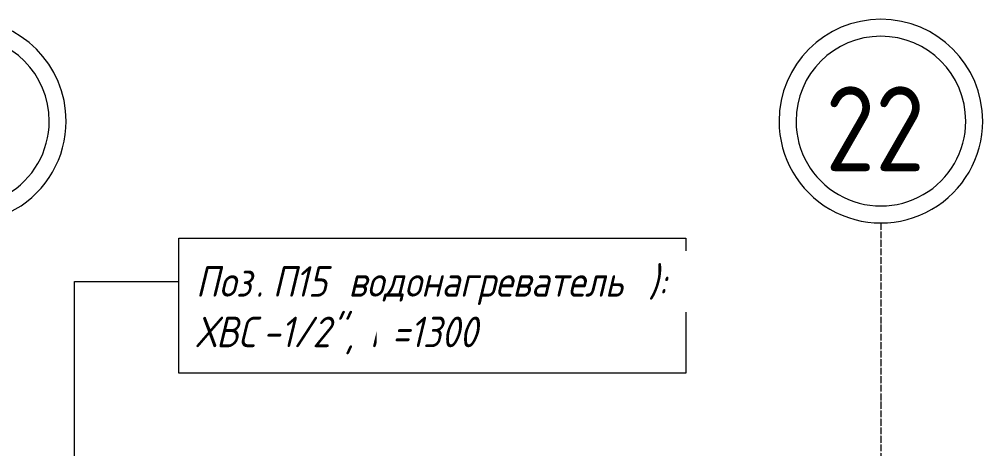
# Model space of a CAD drawing. Header units: millimetres. Extents: x -215207 to 92095, y -30385 to 123050.
# Drawn here: x 24726 to 27564, y 27700 to 28965 of the extents above; entities that cross this region are included whole.
import ezdxf

# ---------------------------------------------------------------- set-up
doc = ezdxf.new("R2010")
doc.units = ezdxf.units.MM
doc.linetypes.add('ADSK_Линия сетки', pattern=[25, 20, -2.5, 0, -2.5])
doc.layers.add('Аннотация', color=7, linetype='Continuous', lineweight=20)
doc.layers.add('Оси', color=7, linetype='Continuous', lineweight=9)
doc.styles.add('GOST Common', font='GOST_Common.ttf', dxfattribs={"width": 0.9, "height": 250})
doc.styles.add('GOST Common_I', font='GOST_Common Italic.ttf', dxfattribs={"width": 0.9, "height": 90})

# ---------------------------------------------------------------- blocks, each defined once
blk = doc.blocks.new('Ось сетки - Круг_Ø12 мм 2-461932-План подвала _Пищеблок_ - Привязка мокрых точек')
at = {"layer": 'Оси', "lineweight": 20}
for radius, start, end in [(6, 360, 180), (5, 360, 180), (6, 180, 360), (5, 180, 360)]:
    blk.add_arc((0, 0), radius, start, end, dxfattribs=at)

msp = doc.modelspace()

# ---------------------------------------------------------------- linework, layer by layer
at = {"layer": 'Аннотация', "color": 5, "lineweight": 9, "true_color": 0x0000ff}
for p, q in [((24888.6, 28192.5), (25196.1, 28192.5)), ((24888.6, 26486.7), (24888.6, 28192.5))]:
    msp.add_line(p, q, dxfattribs=at)
at = {"layer": 'Аннотация', "color": 5, "lineweight": 9, "true_color": 0x0000ff, "flags": 128}
msp.add_lwpolyline([(25196.1, 28319.9), (26689.3, 28319.9), (26689.3, 27921.9), (25196.1, 27921.9)], close=True, dxfattribs=at)
at = {"layer": 'Оси', "linetype": 'ADSK_Линия сетки'}
msp.add_line((27264, 28364.8), (27264, 12881.8), dxfattribs=at)

# ---------------------------------------------------------------- block references
at = {"layer": 'Оси', "lineweight": 20, "xscale": 49.99999999999998, "yscale": 49.99999999999998, "zscale": 49.99999999999998, "rotation": 180}
for p in [(24564, 28664.8), (27264, 28664.8)]:
    msp.add_blockref('Ось сетки - Круг_Ø12 мм 2-461932-План подвала _Пищеблок_ - Привязка мокрых точек', p, dxfattribs=at)

# ---------------------------------------------------------------- texts
at = {"layer": 'Оси', "insert": (27100.6, 28767.1), "char_height": 250, "width": 389.62, "attachment_point": 1, "style": 'GOST Common'}
msp.add_mtext('22', dxfattribs=at)

# ---------------------------------------------------------------- next in the draw order: texts
at = {"layer": 'Аннотация', "color": 5, "lineweight": 9, "true_color": 0x0000ff, "insert": (25246.1, 28237.5), "char_height": 90, "width": 212.848, "attachment_point": 1, "style": 'GOST Common_I', "bg_fill": 2}
msp.add_mtext('Поз', dxfattribs=at)

# ---------------------------------------------------------------- next in the draw order: texts
at = {"layer": 'Аннотация', "color": 5, "lineweight": 9, "true_color": 0x0000ff, "insert": (25421.7, 28237.5), "char_height": 90, "width": 61.329, "attachment_point": 1, "style": 'GOST Common_I', "bg_fill": 2}
msp.add_mtext('. ', dxfattribs=at)

# ---------------------------------------------------------------- next in the draw order: texts
at = {"layer": 'Аннотация', "color": 5, "lineweight": 9, "true_color": 0x0000ff, "insert": (25472.3, 28237.5), "char_height": 90, "width": 79.367, "attachment_point": 1, "style": 'GOST Common_I', "bg_fill": 2}
msp.add_mtext('\\fGOST Common|b0|i1|c204|p34|;\\W.9;П', dxfattribs=at)

# ---------------------------------------------------------------- next in the draw order: texts
at = {"layer": 'Аннотация', "color": 5, "lineweight": 9, "true_color": 0x0000ff, "insert": (25537.8, 28237.5), "char_height": 90, "width": 191.202, "attachment_point": 1, "style": 'GOST Common_I', "bg_fill": 2}
msp.add_mtext('15 (', dxfattribs=at)

# ---------------------------------------------------------------- next in the draw order: texts
at = {"layer": 'Аннотация', "color": 5, "lineweight": 9, "true_color": 0x0000ff, "char_height": 90, "attachment_point": 1, "style": 'GOST Common_I', "bg_fill": 2}
for s, insert, width in [('водонагреватель', (25695.6, 28237.5), 1071.455), ('ХВС', (25246.1, 28088.7), 238.101)]:
    msp.add_mtext(s, dxfattribs=dict(at, insert=insert, width=width))

# ---------------------------------------------------------------- next in the draw order: texts
for s, insert, width in [('):', (26579.6, 28237.5), 68.544), ('-1/2", ', (25442.6, 28088.7), 382.405)]:
    msp.add_mtext(s, dxfattribs=dict(at, insert=insert, width=width))

# ---------------------------------------------------------------- next in the draw order: texts
at = {"layer": 'Аннотация', "color": 5, "lineweight": 9, "true_color": 0x0000ff, "insert": (25758.1, 28088.7), "char_height": 90, "width": 79.367, "attachment_point": 1, "style": 'GOST Common_I', "bg_fill": 2}
msp.add_mtext('\\fGOST Common|b0|i1|c204|p34|;\\W.9;Н', dxfattribs=at)

# ---------------------------------------------------------------- next in the draw order: texts
at = {"layer": 'Аннотация', "color": 5, "lineweight": 9, "true_color": 0x0000ff, "insert": (25823.6, 28088.7), "char_height": 90, "width": 324.683, "attachment_point": 1, "style": 'GOST Common_I', "bg_fill": 2}
msp.add_mtext('=1300', dxfattribs=at)

doc.saveas('drawing.dxf')
